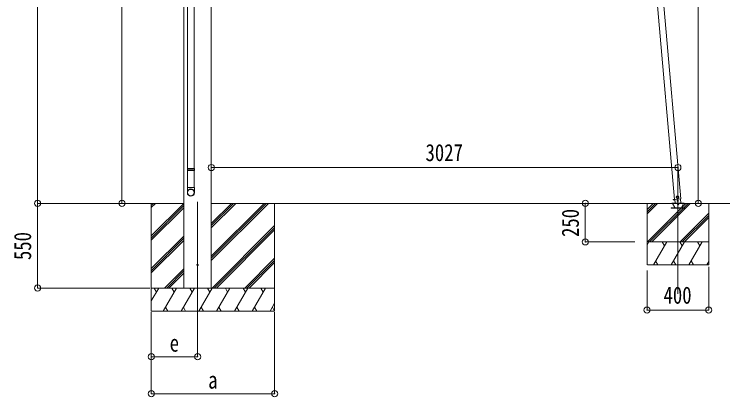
# Model space of a CAD drawing. Units: millimetres at full size, sheet at 1:40. Extents: x -11181 to 11305, y -7804 to 7716.
# Drawn here: x 4144 to 8742, y -2120 to 365 of the extents above; entities that cross this region are included whole.
import ezdxf
from ezdxf.enums import TextEntityAlignment as Align

# ---------------------------------------------------------------- set-up
doc = ezdxf.new("R2010")
doc.units = ezdxf.units.MM
doc.header["$LTSCALE"] = 40
doc.header["$PDMODE"] = 32
doc.header["$PDSIZE"] = 40
for name, color, linetype, lineweight in [('0-0_0', 7, 'Continuous', 9), ('0-1_本体', 4, 'Continuous', 9), ('0-2_部品', 7, 'Continuous', 9), ('0-8_PARTS2', 2, 'Continuous', 9), ('0-A_寸法', 6, 'Continuous', 9), ('1-0_FRAME', 7, 'Continuous', 9), ('1-1_GLASS', 4, 'Continuous', 9), ('1-2_GLASS_SEAL', 4, 'Continuous', 9), ('1-8', 2, 'Continuous', 9), ('1-A', 6, 'Continuous', 9)]:
    doc.layers.add(name, color=color, linetype=linetype, lineweight=lineweight)
doc.styles.add('ＭＳ ゴシック', font='')
doc.styles.get('ＭＳ ゴシック').set_extended_font_data('MS Gothic')

msp = doc.modelspace()

# ---------------------------------------------------------------- linework, layer by layer
at = {"layer": '0-0_0', "color": 6}
msp.add_line((8581.98, 2393.35), (8581.98, -863.75), dxfattribs=at)
at = {"layer": '0-0_0'}
for p, q in [((4659.75, -863.75), (5245.08, -863.75)), ((5033.83, -1074.98), (5245.08, -863.73)), ((5033.83, -863.75), (5033.83, -1563.75)), ((5033.83, -891.13), (5061.21, -863.75)), ((5033.83, -876.99), (5047.07, -863.75)), ((5423.08, -863.75), (8507.14, -863.75)), ((5423.08, -1234.51), (5793.85, -863.75)), ((5423.08, -1206.23), (5765.56, -863.75)), ((5423.08, -1220.37), (5779.71, -863.75)), ((5423.08, -1022.38), (5581.71, -863.75)), ((5423.08, -1008.24), (5567.57, -863.75)), ((5423.08, -994.1), (5553.43, -863.75)), ((5833.83, -863.75), (5833.83, -1563.75)), ((5033.83, -1089.12), (5245.08, -877.87)), ((5033.83, -1103.26), (5245.08, -892.02)), ((5427.69, -1413.75), (5833.83, -1007.61)), ((5441.83, -1413.75), (5833.83, -1021.75)), ((5455.98, -1413.75), (5833.83, -1035.9)), ((5033.83, -1287.11), (5245.08, -1075.86)), ((5033.83, -1301.25), (5245.08, -1090)), ((5033.83, -1315.4), (5245.08, -1104.15)), ((5639.82, -1413.75), (5833.83, -1219.74)), ((5653.97, -1413.75), (5833.83, -1233.89)), ((5668.11, -1413.75), (5833.83, -1248.03)), ((5119.32, -1413.75), (5245.08, -1287.99)), ((5133.47, -1413.75), (5245.08, -1302.14)), ((5147.61, -1413.75), (5245.08, -1316.28)), ((5833.83, -1413.75), (5033.83, -1413.75)), ((5033.83, -1497.58), (5082.23, -1413.75)), ((5067.23, -1439.73), (5052.23, -1413.75)), ((5111.1, -1563.75), (5197.7, -1413.75)), ((5182.7, -1439.73), (5167.7, -1413.75)), ((5226.57, -1563.75), (5313.17, -1413.75)), ((5298.17, -1439.73), (5283.17, -1413.75)), ((5342.04, -1563.75), (5428.64, -1413.75)), ((5413.64, -1439.73), (5398.64, -1413.75)), ((5457.51, -1563.75), (5544.11, -1413.75)), ((5529.11, -1439.73), (5514.11, -1413.75)), ((5572.98, -1563.75), (5659.58, -1413.75)), ((5629.58, -1413.75), (5644.58, -1439.73)), ((5688.45, -1563.75), (5775.05, -1413.75)), ((5760.05, -1439.73), (5745.05, -1413.75)), ((5803.92, -1563.75), (5833.83, -1511.94)), ((5126.1, -1537.77), (5141.1, -1563.75)), ((5241.57, -1537.77), (5256.57, -1563.75)), ((5357.04, -1537.77), (5372.04, -1563.75)), ((5472.51, -1537.77), (5487.51, -1563.75)), ((5587.98, -1537.77), (5602.98, -1563.75)), ((5703.45, -1537.77), (5718.45, -1563.75)), ((5818.92, -1537.77), (5833.92, -1563.75)), ((5033.83, -1563.75), (5833.83, -1563.75))]:
    msp.add_line(p, q, dxfattribs=at)
at = {"layer": '0-1_本体'}
for p, q in [((5423.08, 2066.25), (5423.08, -1413.75)), ((5245.08, -1413.75), (5245.08, 2022.81))]:
    msp.add_line(p, q, dxfattribs=at)
at = {"layer": '0-2_部品'}
for p, q in [((5269.53, 790.56), (5269.53, -637.63)), ((5311.53, 790.56), (5311.53, -637.63)), ((5267.53, -639.63), (5268.53, -637.63)), ((5313.53, -639.63), (5267.53, -639.63)), ((5312.53, -637.63), (5268.53, -637.63)), ((5313.53, -639.63), (5312.53, -637.63)), ((5313.53, -639.63), (5313.53, -647.63)), ((5313.53, -647.63), (5267.53, -647.63)), ((5312.53, -649.63), (5268.53, -649.63)), ((5269.53, -649.63), (5269.53, -759.63)), ((5311.53, -649.63), (5311.53, -759.63)), ((5313.53, -647.63), (5312.53, -649.63)), ((5267.53, -793.77), (5267.53, -759.63)), ((5313.53, -759.63), (5267.53, -759.63)), ((5313.53, -793.77), (5313.53, -759.63))]:
    msp.add_line(p, q, dxfattribs=at)
msp.add_lwpolyline([(5267.53, -639.63), (5267.53, -647.63), (5268.53, -649.63)], dxfattribs=at)
at = {"layer": '0-2_部品', "color": 4}
msp.add_circle((5334.08, -1263.75), 4.5, dxfattribs=at)
at = {"layer": '0-2_部品'}
for centre, major_axis, ratio, start_param, end_param in [((5290.53, -792.03), (-23, 0), 0.996195, 3.1415927, 6.2831853), ((5290.53, -793.77), (-23, 0), 0.996195, 3.1415927, 6.2831853), ((5290.53, -793.77), (0, -23.43), 0.981806, 4.712389, 7.8539816)]:
    msp.add_ellipse(centre, major_axis=major_axis, ratio=ratio, start_param=start_param, end_param=end_param, dxfattribs=at)
msp.add_ellipse((5290.53, -793.77), major_axis=(21, 0), ratio=0.996195, dxfattribs=at)
at = {"layer": '0-8_PARTS2'}
msp.add_line((5334.08, -854.54), (5334.08, -1613.75), dxfattribs=at)
at = {"layer": '0-A_寸法'}
for p, q in [((4295.51, -863.75), (4295.51, 2039.25)), ((4843.48, -863.75), (4843.48, 1936.25)), ((4295.51, -863.75), (5023.62, -863.75)), ((4295.51, -1413.75), (4295.51, -863.75)), ((8581.98, -863.75), (8253.15, -863.75)), ((9050.99, -863.75), (8581.98, -863.75)), ((4295.51, -1413.75), (5023.62, -1413.75)), ((5033.83, -2100.12), (5033.83, -1571.17)), ((5033.83, -1860.14), (5033.83, -1571.17)), ((5334.08, -1860.14), (5334.08, -1571.17)), ((5833.83, -2100.12), (5833.83, -1571.17)), ((5334.08, -1860.14), (5033.83, -1860.14)), ((5033.83, -2100.12), (5833.83, -2100.12))]:
    msp.add_line(p, q, dxfattribs=at)
for p in [(4295.51, -863.75), (4843.48, -863.75), (8581.98, -863.75), (4295.51, -1413.75), (5033.83, -1860.14), (5334.08, -1860.14), (5033.83, -2100.12), (5833.83, -2100.12)]:
    msp.add_point(p, dxfattribs=at)
at = {"layer": '1-0_FRAME'}
for p, q in [((8249.97, -863.75), (8249.97, -1263.75)), ((8249.97, -917.97), (8304.19, -863.75)), ((8249.97, -932.11), (8318.33, -863.75)), ((8249.97, -903.83), (8290.04, -863.75)), ((8252.17, -1113.75), (8502.18, -863.75)), ((8266.32, -1113.75), (8516.32, -863.75)), ((8280.46, -1113.75), (8530.46, -863.75)), ((8649.97, -863.75), (8649.97, -1263.75)), ((8464.31, -1113.75), (8649.97, -928.09)), ((8478.45, -1113.75), (8649.97, -942.23)), ((8492.59, -1113.75), (8649.97, -956.38)), ((8249.97, -1134.35), (8261.86, -1113.75)), ((8252.11, -1113.75), (8649.97, -1113.75)), ((8290.73, -1263.75), (8377.33, -1113.75)), ((8362.33, -1139.73), (8347.33, -1113.75)), ((8406.2, -1263.75), (8492.8, -1113.75)), ((8477.8, -1139.73), (8462.8, -1113.75)), ((8521.67, -1263.75), (8608.27, -1113.75)), ((8593.27, -1139.73), (8578.27, -1113.75)), ((8305.73, -1237.77), (8320.72, -1263.75)), ((8421.2, -1237.77), (8436.2, -1263.75)), ((8536.67, -1237.77), (8551.67, -1263.75)), ((8252.11, -1263.75), (8644.7, -1263.75)), ((8257.38, -1263.75), (8649.97, -1263.75)), ((8637.14, -1263.75), (8649.97, -1241.53))]:
    msp.add_line(p, q, dxfattribs=at)
at = {"layer": '1-1_GLASS'}
for p, q in [((8446.5, -816.47), (8440.35, -820.78)), ((8440.35, -820.78), (8441, -828.26)), ((8453.3, -819.65), (8446.5, -816.47)), ((8447.8, -831.43), (8453.95, -827.12)), ((8453.95, -827.12), (8453.3, -819.65)), ((8411.08, -863.75), (8411.08, -862.75)), ((8411.08, -862.75), (8491.08, -862.75)), ((8411.08, -863.75), (8491.08, -863.75)), ((8429.78, -889.75), (8415.06, -864.25)), ((8429.26, -838.53), (8419.4, -839.4)), ((8419.4, -839.4), (8429.27, -838.54)), ((8419.4, -839.4), (8419.58, -841.39)), ((8419.4, -839.4), (8419.58, -841.39)), ((8419.58, -841.39), (8429.44, -840.53)), ((8429.44, -840.53), (8419.58, -841.39)), ((8427.29, -838.41), (8468.13, -834.84)), ((8429.24, -838.24), (8431.35, -862.41)), ((8441, -828.26), (8447.8, -831.43)), ((8469.76, -863.08), (8467.29, -834.91)), ((8487.12, -864.25), (8472.4, -889.75)), ((8491.08, -862.75), (8491.08, -863.75)), ((8405.84, -892.75), (8405.84, -894.75)), ((8495.84, -892.75), (8405.84, -892.75)), ((8405.84, -894.75), (8495.84, -894.75)), ((8495.84, -894.75), (8495.84, -892.75))]:
    msp.add_line(p, q, dxfattribs=at)
for centre, radius in [((8447.15, -823.95), 8.5), ((8447.15, -823.95), 7.7), ((8447.15, -823.95), 6.5), ((8448.79, -847.17), 4)]:
    msp.add_circle(centre, radius, dxfattribs=at)
for centre, radius, start, end in [((8414.19, -864.75), 1, 30, 90), ((8451.09, -868.75), 4.25, 183.37229, 176.62771), ((8487.98, -864.75), 1, 90, 150), ((8434.97, -886.75), 6, 210, 270), ((8467.2, -886.75), 6, 270, 330)]:
    msp.add_arc(centre, radius, start, end, dxfattribs=at)
at = {"layer": '1-2_GLASS_SEAL'}
for p, q in [((8286.31, 771.96), (8427.29, -838.41)), ((8327.17, 775.37), (8468.13, -834.84))]:
    msp.add_line(p, q, dxfattribs=at)
at = {"layer": '1-8'}
msp.add_line((8450.08, -1450.59), (8450.08, -858.66), dxfattribs=at)
at = {"layer": '1-A'}
for p, q in [((5423.08, -630.8), (5423.08, -397.84)), ((5423.08, -630.8), (8450.08, -630.8)), ((8450.08, -630.8), (8450.08, -863.75)), ((7849.05, -1113.75), (7849.05, -863.75)), ((7849.05, -863.75), (8170.69, -863.75)), ((7849.05, -1113.75), (8170.69, -1113.75)), ((8649.97, -1556.8), (8649.97, -1276.1)), ((8249.97, -1556.8), (8249.97, -1299.75)), ((8249.97, -1556.8), (8649.97, -1556.8))]:
    msp.add_line(p, q, dxfattribs=at)
for p in [(5423.08, -630.8), (8450.08, -630.8), (7849.05, -863.75), (7849.05, -1113.75), (8249.97, -1556.8), (8649.97, -1556.8)]:
    msp.add_point(p, dxfattribs=at)

# ---------------------------------------------------------------- texts
at = {"layer": '0-A_寸法', "color": 7, "style": 'ＭＳ ゴシック', "width": 0.8}
msp.add_text('550', height=111.4, rotation=90, dxfattribs=at).set_placement((4287.51, -1231.75), align=Align.BOTTOM_LEFT)
for s, p in [('e', (5152.83, -1860.14)), ('a', (5402.83, -2100.12))]:
    msp.add_text(s, height=111.4, dxfattribs=at).set_placement(p, align=Align.BOTTOM_LEFT)
at = {"layer": '1-A', "color": 7, "style": 'ＭＳ ゴシック', "width": 0.8}
for s, p in [('3027', (6812.58, -622.8)), ('400', (8356.97, -1548.8))]:
    msp.add_text(s, height=111.4, dxfattribs=at).set_placement(p, align=Align.BOTTOM_LEFT)
msp.add_text('250', height=111.4, rotation=90, dxfattribs=at).set_placement((7841.05, -1081.75), align=Align.BOTTOM_LEFT)

doc.saveas('drawing.dxf')
